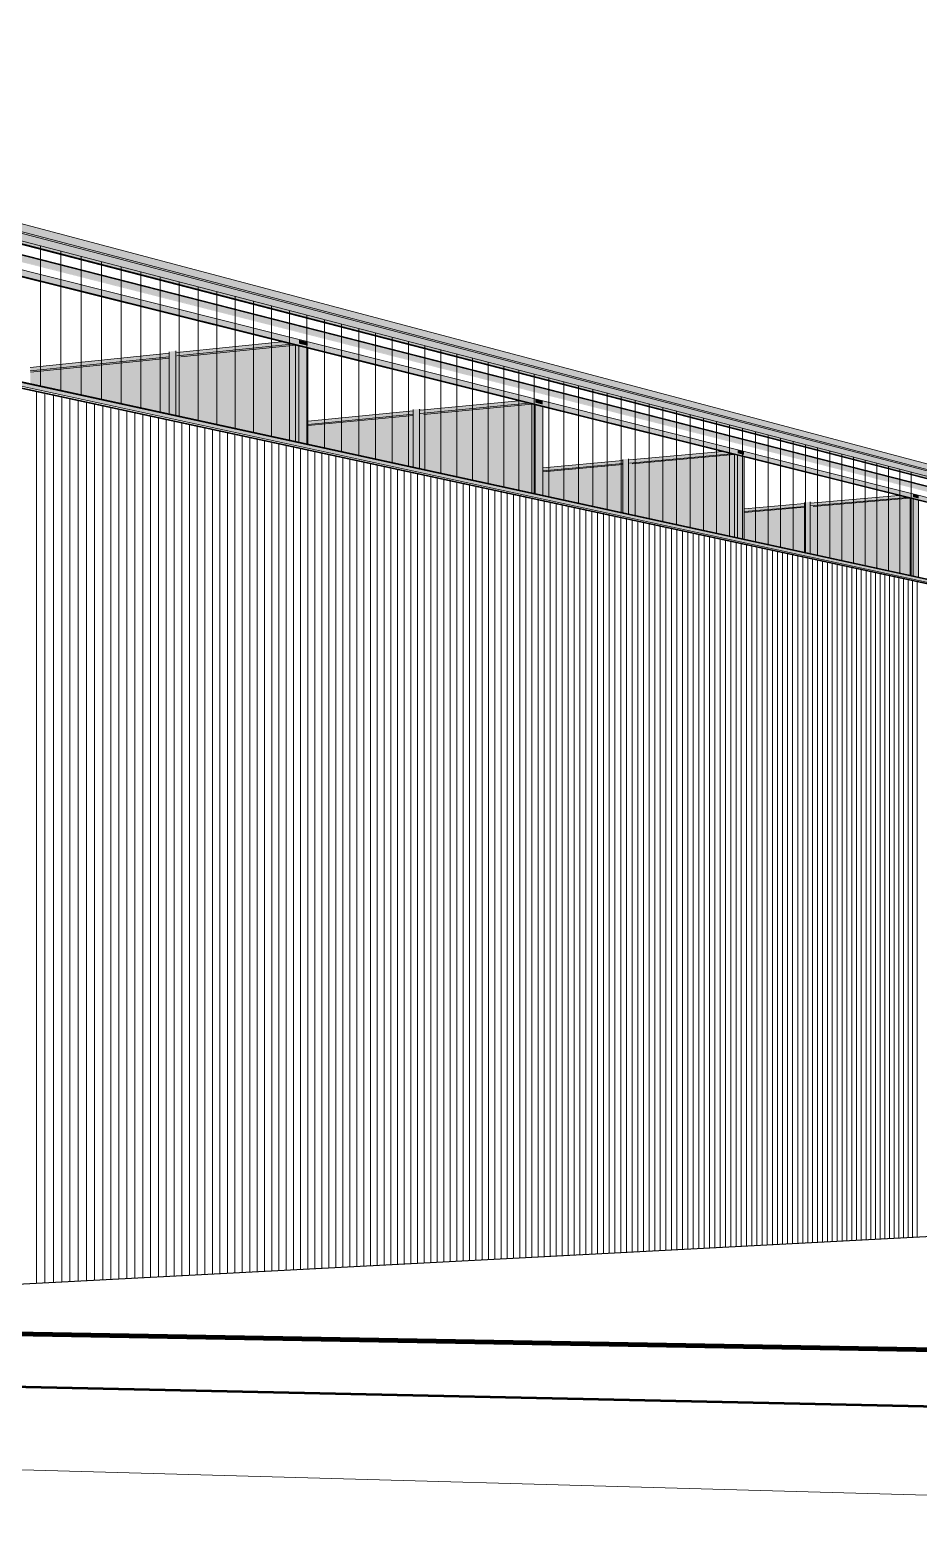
# Model space of a CAD drawing. Header units: inches. Extents: x 31155.6 to 31160.43, y 58.98 to 66.18.
# Drawn here: x 31160.0262 to 31160.1754, y 65.9282 to 66.1811 of the extents above; entities that cross this region are included whole.
import ezdxf

# ---------------------------------------------------------------- set-up
doc = ezdxf.new("R2010")
doc.units = ezdxf.units.IN
doc.header["$MEASUREMENT"] = 0
doc.linetypes.add('Center 1_4_', pattern=[0.53125, 0.25, -0.09375, 0.09375, -0.09375])
doc.linetypes.add('Hidden', pattern=[0.28125, 0.1875, -0.09375])
for name, color, linetype, lineweight in [('A-GLAZ-CURT', 52, 'Continuous', 9), ('A-GLAZ-CWMG', 51, 'Continuous', 9), ('A-PROP-SBCK', 71, 'Hidden', 50), ('A-ROOF', 132, 'Continuous', 13), ('A-WALL-PATT', 111, 'Continuous', 13), ('C-BLDG-PADS', 91, 'Continuous', 9), ('C-TOPO', 7, 'Continuous', 9), ('L-SITE-WALL', 31, 'Continuous', 13), ('PROP', 3, 'Center 1_4_', 9), ('S-BEAM', 12, 'Continuous', 9)]:
    doc.layers.add(name, color=color, linetype=linetype, lineweight=lineweight)

# ---------------------------------------------------------------- blocks, each defined once
blk = doc.blocks.new('FP_87-Looking South West')
at = {"layer": 'A-WALL-PATT', "lineweight": 9}
for p, q in [((-31660.18645, 65.97075), (-31660.18645, 66.0349)), ((-31660.18504, 65.97083), (-31660.18504, 66.03481)), ((-31660.18363, 65.9709), (-31660.18363, 66.03472)), ((-31660.18223, 65.97097), (-31660.18223, 66.03464)), ((-31660.18084, 65.97105), (-31660.18084, 66.03455)), ((-31660.17946, 65.97112), (-31660.17946, 66.03446)), ((-31660.17808, 65.97119), (-31660.17808, 66.03438)), ((-31660.17671, 65.97126), (-31660.17671, 66.03429)), ((-31660.17534, 65.97133), (-31660.17534, 66.0342)), ((-31660.17398, 65.9714), (-31660.17398, 66.03412)), ((-31660.17263, 65.97148), (-31660.17263, 66.03403)), ((-31660.17129, 65.97155), (-31660.17129, 66.03395)), ((-31660.16995, 65.97162), (-31660.16995, 66.03387)), ((-31660.16862, 65.97169), (-31660.16862, 66.03378)), ((-31660.1673, 65.97176), (-31660.1673, 66.0337)), ((-31660.16598, 65.97182), (-31660.16598, 66.03362)), ((-31660.16467, 65.97189), (-31660.16467, 66.03354)), ((-31660.16336, 65.97196), (-31660.16336, 66.03346)), ((-31660.16206, 65.97203), (-31660.16206, 66.03337)), ((-31660.16077, 65.9721), (-31660.16077, 66.03329)), ((-31660.15948, 65.97216), (-31660.15948, 66.03321)), ((-31660.1582, 65.97223), (-31660.1582, 66.03313)), ((-31660.15693, 65.9723), (-31660.15693, 66.03305)), ((-31660.15566, 65.97236), (-31660.15566, 66.03297)), ((-31660.1544, 65.97243), (-31660.1544, 66.0329)), ((-31660.15315, 65.9725), (-31660.15315, 66.03282)), ((-31660.1519, 65.97256), (-31660.1519, 66.03274)), ((-31660.15065, 65.97263), (-31660.15065, 66.03266)), ((-31660.14941, 65.97269), (-31660.14941, 66.03258)), ((-31660.14818, 65.97276), (-31660.14818, 66.03251)), ((-31660.14696, 65.97282), (-31660.14696, 66.03243)), ((-31660.14574, 65.97288), (-31660.14574, 66.03235)), ((-31660.14452, 65.97295), (-31660.14452, 66.03228)), ((-31660.14331, 65.97301), (-31660.14331, 66.0322)), ((-31660.14211, 65.97307), (-31660.14211, 66.03213)), ((-31660.14091, 65.97314), (-31660.14091, 66.03205)), ((-31660.13972, 65.9732), (-31660.13972, 66.03198)), ((-31660.13853, 65.97326), (-31660.13853, 66.0319)), ((-31660.13735, 65.97332), (-31660.13735, 66.03183)), ((-31660.13617, 65.97339), (-31660.13617, 66.03176)), ((-31660.135, 65.97345), (-31660.135, 66.03168)), ((-31660.13384, 65.97351), (-31660.13384, 66.03161)), ((-31660.13268, 65.97357), (-31660.13268, 66.03154)), ((-31660.13152, 65.97363), (-31660.13152, 66.03147)), ((-31660.13038, 65.97369), (-31660.13038, 66.03139)), ((-31660.12923, 65.97375), (-31660.12923, 66.03132)), ((-31660.12809, 65.97381), (-31660.12809, 66.03125)), ((-31660.12696, 65.97387), (-31660.12696, 66.03118)), ((-31660.12583, 65.97393), (-31660.12583, 66.03111)), ((-31660.12471, 65.97399), (-31660.12471, 66.03104)), ((-31660.12359, 65.97404), (-31660.12359, 66.03097)), ((-31660.12248, 65.9741), (-31660.12248, 66.0309)), ((-31660.12137, 65.97416), (-31660.12137, 66.03083)), ((-31660.12027, 65.97422), (-31660.12027, 66.03076)), ((-31660.11917, 65.97428), (-31660.11917, 66.03069)), ((-31660.11807, 65.97433), (-31660.11807, 66.03062)), ((-31660.11699, 65.97439), (-31660.11699, 66.03056)), ((-31660.1159, 65.97445), (-31660.1159, 66.03049)), ((-31660.11482, 65.9745), (-31660.11482, 66.03042)), ((-31660.11375, 65.97456), (-31660.11375, 66.03035)), ((-31660.11268, 65.97462), (-31660.11268, 66.03029)), ((-31660.11162, 65.97467), (-31660.11162, 66.03022)), ((-31660.11056, 65.97473), (-31660.11056, 66.03015)), ((-31660.1095, 65.97478), (-31660.1095, 66.03009)), ((-31660.10845, 65.97484), (-31660.10845, 66.03002)), ((-31660.1074, 65.97489), (-31660.1074, 66.02996)), ((-31660.10636, 65.97495), (-31660.10636, 66.02989)), ((-31660.10532, 65.975), (-31660.10532, 66.02983)), ((-31660.10429, 65.97506), (-31660.10429, 66.02976)), ((-31660.10326, 65.97511), (-31660.10326, 66.0297)), ((-31660.10224, 65.97516), (-31660.10224, 66.02963)), ((-31660.10122, 65.97522), (-31660.10122, 66.02957)), ((-31660.10021, 65.97527), (-31660.10021, 66.02951)), ((-31660.09919, 65.97532), (-31660.09919, 66.02944)), ((-31660.09819, 65.97538), (-31660.09819, 66.02938)), ((-31660.09719, 65.97543), (-31660.09719, 66.02932)), ((-31660.09619, 65.97548), (-31660.09619, 66.02926)), ((-31660.0952, 65.97553), (-31660.0952, 66.02919)), ((-31660.09421, 65.97558), (-31660.09421, 66.02913)), ((-31660.09322, 65.97564), (-31660.09322, 66.02907)), ((-31660.09224, 65.97569), (-31660.09224, 66.02901)), ((-31660.09126, 65.97574), (-31660.09126, 66.02895)), ((-31660.09029, 65.97579), (-31660.09029, 66.02889)), ((-31660.08932, 65.97584), (-31660.08932, 66.02883)), ((-31660.08836, 65.97589), (-31660.08836, 66.02877)), ((-31660.0874, 65.97594), (-31660.0874, 66.02871)), ((-31660.08644, 65.97599), (-31660.08644, 66.02865)), ((-31660.08549, 65.97604), (-31660.08549, 66.02859)), ((-31660.08454, 65.97609), (-31660.08454, 66.02853)), ((-31660.08359, 65.97614), (-31660.08359, 66.02847)), ((-31660.08265, 65.97619), (-31660.08265, 66.02841)), ((-31660.08172, 65.97624), (-31660.08172, 66.02835)), ((-31660.08078, 65.97629), (-31660.08078, 66.02829)), ((-31660.07985, 65.97634), (-31660.07985, 66.02823)), ((-31660.07893, 65.97639), (-31660.07893, 66.02818)), ((-31660.07801, 65.97643), (-31660.07801, 66.02812)), ((-31660.07709, 65.97648), (-31660.07709, 66.02806)), ((-31660.07617, 65.97653), (-31660.07617, 66.028)), ((-31660.07526, 65.97658), (-31660.07526, 66.02795)), ((-31660.07436, 65.97662), (-31660.07436, 66.02789)), ((-31660.07345, 65.97667), (-31660.07345, 66.02783)), ((-31660.07255, 65.97672), (-31660.07255, 66.02778)), ((-31660.07166, 65.97677), (-31660.07166, 66.02772)), ((-31660.07077, 65.97681), (-31660.07077, 66.02767)), ((-31660.06988, 65.97686), (-31660.06988, 66.02761)), ((-31660.06899, 65.97691), (-31660.06899, 66.02756)), ((-31660.06811, 65.97695), (-31660.06811, 66.0275)), ((-31660.06723, 65.977), (-31660.06723, 66.02745)), ((-31660.06636, 65.97704), (-31660.06636, 66.02739)), ((-31660.06549, 65.97709), (-31660.06549, 66.02734)), ((-31660.06462, 65.97713), (-31660.06462, 66.02728)), ((-31660.06376, 65.97718), (-31660.06376, 66.02723)), ((-31660.0629, 65.97722), (-31660.0629, 66.02717)), ((-31660.06204, 65.97727), (-31660.06204, 66.02712)), ((-31660.06118, 65.97731), (-31660.06118, 66.02707)), ((-31660.06033, 65.97736), (-31660.06033, 66.02701)), ((-31660.05949, 65.9774), (-31660.05949, 66.02696)), ((-31660.05864, 65.97745), (-31660.05864, 66.02691)), ((-31660.0578, 65.97749), (-31660.0578, 66.02686)), ((-31660.05696, 65.97754), (-31660.05696, 66.0268)), ((-31660.05613, 65.97758), (-31660.05613, 66.02675)), ((-31660.0553, 65.97762), (-31660.0553, 66.0267)), ((-31660.05447, 65.97767), (-31660.05447, 66.02665)), ((-31660.05365, 65.97771), (-31660.05365, 66.0266)), ((-31660.05283, 65.97775), (-31660.05283, 66.02655)), ((-31660.05201, 65.9778), (-31660.05201, 66.02649)), ((-31660.05119, 65.97784), (-31660.05119, 66.02644)), ((-31660.05038, 65.97788), (-31660.05038, 66.02639)), ((-31660.04957, 65.97792), (-31660.04957, 66.02634)), ((-31660.04877, 65.97797), (-31660.04877, 66.02629)), ((-31660.04796, 65.97801), (-31660.04796, 66.02624)), ((-31660.04717, 65.97805), (-31660.04717, 66.02619)), ((-31660.04637, 65.97809), (-31660.04637, 66.02614)), ((-31660.04558, 65.97813), (-31660.04558, 66.02609)), ((-31660.04479, 65.97817), (-31660.04479, 66.02604)), ((-31660.044, 65.97822), (-31660.044, 66.02599)), ((-31660.04321, 65.97826), (-31660.04321, 66.02594)), ((-31660.04243, 65.9783), (-31660.04243, 66.0259)), ((-31660.04165, 65.97834), (-31660.04165, 66.02585)), ((-31660.04088, 65.97838), (-31660.04088, 66.0258)), ((-31660.0401, 65.97842), (-31660.0401, 66.02575)), ((-31660.03934, 65.97846), (-31660.03934, 66.0257)), ((-31660.03857, 65.9785), (-31660.03857, 66.02565))]:
    blk.add_line(p, q, dxfattribs=at)
blk = doc.blocks.new('FP_88-Looking South West')
at = {"layer": 'A-WALL-PATT', "lineweight": 9}
for p, q in [((-31660.18581, 66.12127), (-31660.18581, 66.14493)), ((-31660.18236, 66.12052), (-31660.18236, 66.14403)), ((-31660.17895, 66.11978), (-31660.17895, 66.14314)), ((-31660.17557, 66.11905), (-31660.17557, 66.14226)), ((-31660.17224, 66.11832), (-31660.17224, 66.1414)), ((-31660.16895, 66.11761), (-31660.16895, 66.14054)), ((-31660.1657, 66.1169), (-31660.1657, 66.1397)), ((-31660.16249, 66.1162), (-31660.16249, 66.13886)), ((-31660.15932, 66.11551), (-31660.15932, 66.13804)), ((-31660.15618, 66.11483), (-31660.15618, 66.13722)), ((-31660.15308, 66.11416), (-31660.15308, 66.13642)), ((-31660.15002, 66.11349), (-31660.15002, 66.13562)), ((-31660.14699, 66.11283), (-31660.14699, 66.13483)), ((-31660.144, 66.11218), (-31660.144, 66.13406)), ((-31660.14104, 66.11154), (-31660.14104, 66.13329)), ((-31660.13811, 66.1109), (-31660.13811, 66.13253)), ((-31660.13522, 66.11027), (-31660.13522, 66.13178)), ((-31660.13236, 66.10965), (-31660.13236, 66.13103)), ((-31660.12954, 66.10903), (-31660.12954, 66.1303)), ((-31660.12674, 66.10843), (-31660.12674, 66.12957)), ((-31660.12398, 66.10783), (-31660.12398, 66.12885)), ((-31660.12124, 66.10723), (-31660.12124, 66.12814)), ((-31660.11854, 66.10664), (-31660.11854, 66.12744)), ((-31660.11586, 66.10606), (-31660.11586, 66.12674)), ((-31660.11322, 66.10549), (-31660.11322, 66.12606)), ((-31660.1106, 66.10492), (-31660.1106, 66.12538)), ((-31660.10801, 66.10435), (-31660.10801, 66.1247)), ((-31660.10545, 66.1038), (-31660.10545, 66.12404)), ((-31660.10292, 66.10325), (-31660.10292, 66.12338)), ((-31660.10041, 66.1027), (-31660.10041, 66.12273)), ((-31660.09793, 66.10216), (-31660.09793, 66.12208)), ((-31660.09547, 66.10163), (-31660.09547, 66.12145)), ((-31660.09304, 66.1011), (-31660.09304, 66.12081)), ((-31660.09064, 66.10058), (-31660.09064, 66.12019)), ((-31660.08826, 66.10006), (-31660.08826, 66.11957)), ((-31660.08591, 66.09955), (-31660.08591, 66.11896)), ((-31660.08357, 66.09904), (-31660.08357, 66.11835)), ((-31660.08127, 66.09854), (-31660.08127, 66.11775)), ((-31660.07898, 66.09804), (-31660.07898, 66.11716)), ((-31660.07672, 66.09755), (-31660.07672, 66.11657)), ((-31660.07448, 66.09706), (-31660.07448, 66.11599)), ((-31660.07227, 66.09658), (-31660.07227, 66.11541)), ((-31660.07007, 66.0961), (-31660.07007, 66.11484)), ((-31660.0679, 66.09563), (-31660.0679, 66.11428)), ((-31660.06575, 66.09516), (-31660.06575, 66.1137)), ((-31660.06362, 66.0947), (-31660.06362, 66.11317)), ((-31660.06151, 66.09424), (-31660.06151, 66.11262)), ((-31660.05942, 66.09378), (-31660.05942, 66.11207)), ((-31660.05735, 66.09333), (-31660.05735, 66.11154)), ((-31660.0553, 66.09289), (-31660.0553, 66.111)), ((-31660.05327, 66.09245), (-31660.05327, 66.11048)), ((-31660.05125, 66.09201), (-31660.05125, 66.10995)), ((-31660.04926, 66.09158), (-31660.04926, 66.10943)), ((-31660.04729, 66.09115), (-31660.04729, 66.10892)), ((-31660.04533, 66.09072), (-31660.04533, 66.10841)), ((-31660.0434, 66.0903), (-31660.0434, 66.10791)), ((-31660.04148, 66.08988), (-31660.04148, 66.10741)), ((-31660.03958, 66.08947), (-31660.03958, 66.10692))]:
    blk.add_line(p, q, dxfattribs=at)
blk = doc.blocks.new('FP_93-Looking South West')
at = {"layer": 'A-WALL-PATT', "lineweight": 9}
for p, q in [((-31660.18645, 66.0349), (-31660.18645, 66.12043)), ((-31660.18504, 66.03481), (-31660.18504, 66.12012)), ((-31660.18363, 66.03472), (-31660.18363, 66.11982)), ((-31660.18223, 66.03464), (-31660.18223, 66.11952)), ((-31660.18084, 66.03455), (-31660.18084, 66.11922)), ((-31660.17946, 66.03446), (-31660.17946, 66.11892)), ((-31660.17808, 66.03438), (-31660.17808, 66.11862)), ((-31660.17671, 66.03429), (-31660.17671, 66.11833)), ((-31660.17534, 66.0342), (-31660.17534, 66.11803)), ((-31660.17398, 66.03412), (-31660.17398, 66.11774)), ((-31660.17263, 66.03403), (-31660.17263, 66.11745)), ((-31660.17129, 66.03395), (-31660.17129, 66.11716)), ((-31660.16995, 66.03387), (-31660.16995, 66.11687)), ((-31660.16862, 66.03378), (-31660.16862, 66.11658)), ((-31660.1673, 66.0337), (-31660.1673, 66.1163)), ((-31660.16598, 66.03362), (-31660.16598, 66.11601)), ((-31660.16467, 66.03354), (-31660.16467, 66.11573)), ((-31660.16336, 66.03346), (-31660.16336, 66.11545)), ((-31660.16206, 66.03337), (-31660.16206, 66.11517)), ((-31660.16077, 66.03329), (-31660.16077, 66.11489)), ((-31660.15948, 66.03321), (-31660.15948, 66.11461)), ((-31660.1582, 66.03313), (-31660.1582, 66.11433)), ((-31660.15693, 66.03305), (-31660.15693, 66.11406)), ((-31660.15566, 66.03297), (-31660.15566, 66.11379)), ((-31660.1544, 66.0329), (-31660.1544, 66.11351)), ((-31660.15315, 66.03282), (-31660.15315, 66.11324)), ((-31660.1519, 66.03274), (-31660.1519, 66.11297)), ((-31660.15065, 66.03266), (-31660.15065, 66.11271)), ((-31660.14941, 66.03258), (-31660.14941, 66.11244)), ((-31660.14818, 66.03251), (-31660.14818, 66.11217)), ((-31660.14696, 66.03243), (-31660.14696, 66.11191)), ((-31660.14574, 66.03235), (-31660.14574, 66.11164)), ((-31660.14452, 66.03228), (-31660.14452, 66.11138)), ((-31660.14331, 66.0322), (-31660.14331, 66.11112)), ((-31660.14211, 66.03213), (-31660.14211, 66.11086)), ((-31660.14091, 66.03205), (-31660.14091, 66.1106)), ((-31660.13972, 66.03198), (-31660.13972, 66.11035)), ((-31660.13853, 66.0319), (-31660.13853, 66.11009)), ((-31660.13735, 66.03183), (-31660.13735, 66.10984)), ((-31660.13617, 66.03176), (-31660.13617, 66.10958)), ((-31660.135, 66.03168), (-31660.135, 66.10933)), ((-31660.13384, 66.03161), (-31660.13384, 66.10908)), ((-31660.13268, 66.03154), (-31660.13268, 66.10883)), ((-31660.13152, 66.03147), (-31660.13152, 66.10858)), ((-31660.13038, 66.03139), (-31660.13038, 66.10833)), ((-31660.12923, 66.03132), (-31660.12923, 66.10808)), ((-31660.12809, 66.03125), (-31660.12809, 66.10784)), ((-31660.12696, 66.03118), (-31660.12696, 66.10759)), ((-31660.12583, 66.03111), (-31660.12583, 66.10735)), ((-31660.12471, 66.03104), (-31660.12471, 66.10711)), ((-31660.12359, 66.03097), (-31660.12359, 66.10687)), ((-31660.12248, 66.0309), (-31660.12248, 66.10663)), ((-31660.12137, 66.03083), (-31660.12137, 66.10639)), ((-31660.12027, 66.03076), (-31660.12027, 66.10615)), ((-31660.11917, 66.03069), (-31660.11917, 66.10591)), ((-31660.11807, 66.03062), (-31660.11807, 66.10568)), ((-31660.11699, 66.03056), (-31660.11699, 66.10544)), ((-31660.1159, 66.03049), (-31660.1159, 66.10521)), ((-31660.11482, 66.03042), (-31660.11482, 66.10498)), ((-31660.11375, 66.03035), (-31660.11375, 66.10474)), ((-31660.11268, 66.03029), (-31660.11268, 66.10451)), ((-31660.11162, 66.03022), (-31660.11162, 66.10428)), ((-31660.11056, 66.03015), (-31660.11056, 66.10406)), ((-31660.1095, 66.03009), (-31660.1095, 66.10383)), ((-31660.10845, 66.03002), (-31660.10845, 66.1036)), ((-31660.1074, 66.02996), (-31660.1074, 66.10338)), ((-31660.10636, 66.02989), (-31660.10636, 66.10315)), ((-31660.10532, 66.02983), (-31660.10532, 66.10293)), ((-31660.10429, 66.02976), (-31660.10429, 66.1027)), ((-31660.10326, 66.0297), (-31660.10326, 66.10248)), ((-31660.10224, 66.02963), (-31660.10224, 66.10226)), ((-31660.10122, 66.02957), (-31660.10122, 66.10204)), ((-31660.10021, 66.02951), (-31660.10021, 66.10182)), ((-31660.09919, 66.02944), (-31660.09919, 66.1016)), ((-31660.09819, 66.02938), (-31660.09819, 66.10139)), ((-31660.09719, 66.02932), (-31660.09719, 66.10117)), ((-31660.09619, 66.02926), (-31660.09619, 66.10096)), ((-31660.0952, 66.02919), (-31660.0952, 66.10074)), ((-31660.09421, 66.02913), (-31660.09421, 66.10053)), ((-31660.09322, 66.02907), (-31660.09322, 66.10032)), ((-31660.09224, 66.02901), (-31660.09224, 66.1001)), ((-31660.09126, 66.02895), (-31660.09126, 66.09989)), ((-31660.09029, 66.02889), (-31660.09029, 66.09968)), ((-31660.08932, 66.02883), (-31660.08932, 66.09948)), ((-31660.08836, 66.02877), (-31660.08836, 66.09927)), ((-31660.0874, 66.02871), (-31660.0874, 66.09906)), ((-31660.08644, 66.02865), (-31660.08644, 66.09885)), ((-31660.08549, 66.02859), (-31660.08549, 66.09865)), ((-31660.08454, 66.02853), (-31660.08454, 66.09844)), ((-31660.08359, 66.02847), (-31660.08359, 66.09824)), ((-31660.08265, 66.02841), (-31660.08265, 66.09804)), ((-31660.08172, 66.02835), (-31660.08172, 66.09783)), ((-31660.08078, 66.02829), (-31660.08078, 66.09763)), ((-31660.07985, 66.02823), (-31660.07985, 66.09743)), ((-31660.07893, 66.02818), (-31660.07893, 66.09723)), ((-31660.07801, 66.02812), (-31660.07801, 66.09703)), ((-31660.07709, 66.02806), (-31660.07709, 66.09684)), ((-31660.07617, 66.028), (-31660.07617, 66.09664)), ((-31660.07526, 66.02795), (-31660.07526, 66.09644)), ((-31660.07436, 66.02789), (-31660.07436, 66.09625)), ((-31660.07345, 66.02783), (-31660.07345, 66.09605)), ((-31660.07255, 66.02778), (-31660.07255, 66.09586)), ((-31660.07166, 66.02772), (-31660.07166, 66.09566)), ((-31660.07077, 66.02767), (-31660.07077, 66.09547)), ((-31660.06988, 66.02761), (-31660.06988, 66.09528)), ((-31660.06899, 66.02756), (-31660.06899, 66.09509)), ((-31660.06811, 66.0275), (-31660.06811, 66.0949)), ((-31660.06723, 66.02745), (-31660.06723, 66.09471)), ((-31660.06636, 66.02739), (-31660.06636, 66.09452)), ((-31660.06549, 66.02734), (-31660.06549, 66.09433)), ((-31660.06462, 66.02728), (-31660.06462, 66.09415)), ((-31660.06376, 66.02723), (-31660.06376, 66.09396)), ((-31660.0629, 66.02717), (-31660.0629, 66.09377)), ((-31660.06204, 66.02712), (-31660.06204, 66.09359)), ((-31660.06118, 66.02707), (-31660.06118, 66.09341)), ((-31660.06033, 66.02701), (-31660.06033, 66.09322)), ((-31660.05949, 66.02696), (-31660.05949, 66.09304)), ((-31660.05864, 66.02691), (-31660.05864, 66.09286)), ((-31660.0578, 66.02686), (-31660.0578, 66.09268)), ((-31660.05696, 66.0268), (-31660.05696, 66.09249)), ((-31660.05613, 66.02675), (-31660.05613, 66.09231)), ((-31660.0553, 66.0267), (-31660.0553, 66.09214)), ((-31660.05447, 66.02665), (-31660.05447, 66.09196)), ((-31660.05365, 66.0266), (-31660.05365, 66.09178)), ((-31660.05283, 66.02655), (-31660.05283, 66.0916)), ((-31660.05201, 66.02649), (-31660.05201, 66.09143)), ((-31660.05119, 66.02644), (-31660.05119, 66.09125)), ((-31660.05038, 66.02639), (-31660.05038, 66.09107)), ((-31660.04957, 66.02634), (-31660.04957, 66.0909)), ((-31660.04877, 66.02629), (-31660.04877, 66.09073)), ((-31660.04796, 66.02624), (-31660.04796, 66.09055)), ((-31660.04717, 66.02619), (-31660.04717, 66.09038)), ((-31660.04637, 66.02614), (-31660.04637, 66.09021)), ((-31660.04558, 66.02609), (-31660.04558, 66.09004)), ((-31660.04479, 66.02604), (-31660.04479, 66.08987)), ((-31660.044, 66.02599), (-31660.044, 66.0897)), ((-31660.04321, 66.02594), (-31660.04321, 66.08953)), ((-31660.04243, 66.0259), (-31660.04243, 66.08936)), ((-31660.04165, 66.02585), (-31660.04165, 66.08919)), ((-31660.04088, 66.0258), (-31660.04088, 66.08902)), ((-31660.0401, 66.02575), (-31660.0401, 66.08886)), ((-31660.03934, 66.0257), (-31660.03934, 66.08869)), ((-31660.03857, 66.02565), (-31660.03857, 66.08853))]:
    blk.add_line(p, q, dxfattribs=at)

msp = doc.modelspace()

# ---------------------------------------------------------------- hatches: boundary and pattern name
at = {"layer": 'A-GLAZ-CWMG'}
for points in [[(31160.29549, 66.07513), (31160.29549, 66.07537), (31159.9754, 66.15857), (31159.97537, 66.1586), (31159.97535, 66.15962), (31159.97523, 66.15965), (31159.97523, 66.1581), (31160.29541, 66.07515)], [(31160.29598, 66.07525), (31160.29598, 66.0759), (31159.9754, 66.15994), (31159.9754, 66.15857), (31160.29541, 66.0754)], [(31160.29556, 66.07506), (31160.29556, 66.07511), (31159.97523, 66.1581), (31159.97523, 66.15797), (31160.29541, 66.07509)], [(31160.29549, 66.06308), (31160.29549, 66.06309), (31159.97523, 66.13277), (31159.97523, 66.13203), (31159.97517, 66.13203), (31159.97462, 66.13215), (31159.97462, 66.13197), (31159.97537, 66.13202), (31159.9754, 66.1327), (31160.29547, 66.06308)], [(31160.29556, 66.06308), (31160.29556, 66.06314), (31159.97523, 66.13289), (31159.97523, 66.13277), (31160.29541, 66.06311)], [(31160.29598, 66.06264), (31160.29598, 66.06297), (31159.9754, 66.13269), (31159.9754, 66.13199), (31160.2958, 66.06268)]]:
    msp.add_hatch(color=256, dxfattribs=at).paths.add_polyline_path(points, flags=0)
at = {"layer": 'A-ROOF'}
for points in [[(31160.29584, 66.07594), (31160.29631, 66.07598), (31159.902, 66.17956), (31159.42566, 66.11496), (31159.42691, 66.11484), (31159.90276, 66.17927), (31159.97455, 66.16042), (31159.97456, 66.16014), (31159.97463, 66.16015), (31159.97523, 66.15999), (31159.97523, 66.15993), (31159.9754, 66.15995), (31160.29557, 66.07601)], [(31160.29631, 66.07598), (31160.29631, 66.07664), (31159.902, 66.18113), (31159.902, 66.17956), (31160.29541, 66.07621)]]:
    msp.add_hatch(color=256, dxfattribs=at).paths.add_polyline_path(points, flags=0)
at = {"layer": 'S-BEAM'}
for points in [[(31160.29459, 66.07437), (31160.29446, 66.07447), (31159.97523, 66.15615), (31159.97523, 66.156), (31160.29191, 66.07505)], [(31160.29459, 66.07382), (31160.29459, 66.07437), (31159.97523, 66.156), (31159.97523, 66.15486), (31160.29102, 66.07473)], [(31160.29455, 66.07378), (31160.29459, 66.07382), (31159.97523, 66.15485), (31159.97523, 66.15474), (31160.29234, 66.07433)], [(31160.29222, 66.07369), (31160.29222, 66.07371), (31159.97524, 66.15335), (31159.97524, 66.15333), (31160.29215, 66.07371)], [(31160.29222, 66.07315), (31160.29222, 66.07369), (31159.97524, 66.15333), (31159.97524, 66.15222), (31160.29103, 66.07345)], [(31160.29235, 66.07305), (31160.29222, 66.07315), (31159.97524, 66.15222), (31159.97524, 66.15208), (31160.29222, 66.07309)], [(31160.29234, 66.07303), (31160.29235, 66.07305), (31159.97524, 66.15208), (31159.97524, 66.15203), (31160.29103, 66.07336)], [(31160.29547, 66.06258), (31160.29544, 66.06263), (31159.97455, 66.13187), (31159.97456, 66.13183), (31160.29541, 66.0626)], [(31160.0728, 66.12815), (31160.0728, 66.12875), (31160.07132, 66.12912), (31160.07132, 66.12852), (31160.07153, 66.12846)], [(31160.05065, 66.11651), (31160.05065, 66.12726), (31160.04952, 66.12714), (31160.04952, 66.11676), (31160.05003, 66.11665)], [(31160.05147, 66.11633), (31160.05147, 66.12626), (31160.0508, 66.12642), (31160.0508, 66.12702), (31160.05138, 66.12708), (31160.05065, 66.12726), (31160.05065, 66.11651)], [(31160.07132, 66.11198), (31160.07132, 66.12809), (31160.07075, 66.12824), (31160.07075, 66.1121), (31160.0708, 66.11209)], [(31160.07287, 66.11494), (31160.10987, 66.11849), (31160.10827, 66.11889), (31160.07287, 66.11549), (31160.07287, 66.11499)], [(31160.111, 66.10334), (31160.111, 66.11821), (31160.11046, 66.11834), (31160.11046, 66.10345), (31160.11099, 66.10334)], [(31160.11226, 66.11828), (31160.11226, 66.11884), (31160.111, 66.11916), (31160.111, 66.1186)], [(31160.09158, 66.10759), (31160.09158, 66.11752), (31160.09052, 66.11742), (31160.09052, 66.10782), (31160.0913, 66.10766)], [(31160.11233, 66.10714), (31160.14393, 66.11001), (31160.14242, 66.11039), (31160.11233, 66.10765), (31160.11233, 66.10718)], [(31160.12669, 66.09994), (31160.12669, 66.10916), (31160.1257, 66.10907), (31160.1257, 66.10016), (31160.12638, 66.10001)], [(31160.14499, 66.09593), (31160.14499, 66.10974), (31160.14449, 66.10987), (31160.14449, 66.09604), (31160.14454, 66.09603)], [(31160.14608, 66.10983), (31160.14608, 66.11035), (31160.14499, 66.11062), (31160.14499, 66.1101), (31160.14608, 66.10983)], [(31160.17539, 66.1025), (31160.17539, 66.10299), (31160.17444, 66.10323), (31160.17444, 66.10274)], [(31160.14615, 66.10029), (31160.17344, 66.10266), (31160.17201, 66.10301), (31160.14615, 66.10077), (31160.14615, 66.10033)], [(31160.15715, 66.09331), (31160.15715, 66.10192), (31160.1562, 66.10184), (31160.1562, 66.09352), (31160.15709, 66.09332)], [(31160.17444, 66.08952), (31160.17444, 66.1024), (31160.17397, 66.10252), (31160.17397, 66.08962), (31160.17401, 66.08961)]]:
    msp.add_hatch(color=256, dxfattribs=at).paths.add_polyline_path(points, flags=0)
h = msp.add_hatch(color=256, dxfattribs=at)
h.paths.add_polyline_path([(31160.02622, 66.12391), (31160.04952, 66.12632), (31160.04952, 66.12689), (31160.02622, 66.1245), (31160.02622, 66.12397)], flags=0)
h.paths.add_polyline_path([(31160.0508, 66.12642), (31160.07012, 66.1284), (31160.06841, 66.12882), (31160.0508, 66.12702), (31160.0508, 66.12645)], flags=0)
h = msp.add_hatch(color=256, dxfattribs=at)
h.paths.add_polyline_path([(31160.02623, 66.12369), (31160.04953, 66.12606), (31160.04952, 66.12629), (31160.02622, 66.12391)], flags=0)
h.paths.add_polyline_path([(31160.05147, 66.12626), (31160.07075, 66.12824), (31160.07012, 66.12839), (31160.0508, 66.12642)], flags=0)
h = msp.add_hatch(color=256, dxfattribs=at)
h.paths.add_polyline_path([(31160.0728, 66.11166), (31160.0728, 66.12773), (31160.07132, 66.12809), (31160.07132, 66.11198), (31160.07153, 66.11193)], flags=0)
h.paths.add_polyline_path([(31160.0728, 66.12789), (31160.0728, 66.12815), (31160.07132, 66.12852), (31160.07132, 66.12825), (31160.07153, 66.1282)], flags=0)
h = msp.add_hatch(color=256, dxfattribs=at)
h.paths.add_polyline_path([(31160.07075, 66.1121), (31160.07075, 66.12823), (31160.05147, 66.12626), (31160.05147, 66.11633), (31160.07037, 66.11219)], flags=0)
h.paths.add_polyline_path([(31160.04953, 66.11676), (31160.04953, 66.12606), (31160.02623, 66.12369), (31160.02623, 66.12187), (31160.04748, 66.11721)], flags=0)
h = msp.add_hatch(color=256, dxfattribs=at)
h.paths.add_polyline_path([(31160.07287, 66.11475), (31160.09053, 66.11645), (31160.09052, 66.11663), (31160.07287, 66.11494)], flags=0)
h.paths.add_polyline_path([(31160.09228, 66.11661), (31160.11043, 66.11835), (31160.10988, 66.11849), (31160.09171, 66.11675)], flags=0)
h = msp.add_hatch(color=256, dxfattribs=at)
h.paths.add_polyline_path([(31160.11046, 66.10345), (31160.11046, 66.11834), (31160.11043, 66.11835), (31160.09228, 66.11661), (31160.09228, 66.10744), (31160.11005, 66.10354)], flags=0)
h.paths.add_polyline_path([(31160.09053, 66.10783), (31160.09053, 66.11645), (31160.07287, 66.11475), (31160.07287, 66.1117), (31160.08911, 66.10814)], flags=0)
h = msp.add_hatch(color=256, dxfattribs=at)
h.paths.add_polyline_path([(31160.11226, 66.10306), (31160.11226, 66.1179), (31160.111, 66.11821), (31160.111, 66.10334)], flags=0)
h.paths.add_polyline_path([(31160.11226, 66.11804), (31160.11226, 66.11829), (31160.111, 66.11861), (31160.111, 66.11836)], flags=0)
h = msp.add_hatch(color=256, dxfattribs=at)
h.paths.add_polyline_path([(31160.09228, 66.10744), (31160.09228, 66.11661), (31160.09171, 66.11675), (31160.09158, 66.11674), (31160.09158, 66.10759)], flags=0)
h.paths.add_polyline_path([(31160.09158, 66.11729), (31160.09226, 66.11736), (31160.09158, 66.11752)], flags=0)
h = msp.add_hatch(color=256, dxfattribs=at)
h.paths.add_polyline_path([(31160.11233, 66.10698), (31160.1257, 66.10819), (31160.1257, 66.10835), (31160.11233, 66.10714)], flags=0)
h.paths.add_polyline_path([(31160.1273, 66.10833), (31160.14441, 66.10989), (31160.14394, 66.11001), (31160.12681, 66.10845)], flags=0)
h = msp.add_hatch(color=256, dxfattribs=at)
h.paths.add_polyline_path([(31160.14449, 66.09604), (31160.14449, 66.10987), (31160.14441, 66.10989), (31160.1273, 66.10833), (31160.1273, 66.09981), (31160.14406, 66.09614)], flags=0)
h.paths.add_polyline_path([(31160.1257, 66.10016), (31160.1257, 66.10819), (31160.11233, 66.10698), (31160.11233, 66.10309), (31160.12419, 66.10049)], flags=0)
h = msp.add_hatch(color=256, dxfattribs=at)
h.paths.add_polyline_path([(31160.1273, 66.09981), (31160.1273, 66.10833), (31160.12681, 66.10845), (31160.12669, 66.10844), (31160.12669, 66.09994)], flags=0)
h.paths.add_polyline_path([(31160.12669, 66.10896), (31160.12732, 66.10901), (31160.12669, 66.10916)], flags=0)
h = msp.add_hatch(color=256, dxfattribs=at)
h.paths.add_polyline_path([(31160.14608, 66.0957), (31160.14608, 66.10947), (31160.14499, 66.10974), (31160.14499, 66.09593), (31160.14608, 66.0957)], flags=0)
h.paths.add_polyline_path([(31160.14608, 66.10961), (31160.14608, 66.10984), (31160.14499, 66.11011), (31160.14499, 66.10988), (31160.14608, 66.10961)], flags=0)
h = msp.add_hatch(color=256, dxfattribs=at)
h.paths.add_polyline_path([(31160.14615, 66.10016), (31160.15621, 66.10103), (31160.1562, 66.10116), (31160.14615, 66.10029)], flags=0)
h.paths.add_polyline_path([(31160.15767, 66.10115), (31160.17386, 66.10255), (31160.17344, 66.10265), (31160.15725, 66.10125)], flags=0)
h = msp.add_hatch(color=256, dxfattribs=at)
h.paths.add_polyline_path([(31160.17397, 66.08962), (31160.17394, 66.10253), (31160.17386, 66.10255), (31160.15767, 66.10115), (31160.15767, 66.0932), (31160.17393, 66.08963)], flags=0)
h.paths.add_polyline_path([(31160.15621, 66.09352), (31160.15621, 66.10103), (31160.14615, 66.10016), (31160.14615, 66.09572), (31160.1549, 66.0938)], flags=0)
h = msp.add_hatch(color=256, dxfattribs=at)
h.paths.add_polyline_path([(31160.15767, 66.0932), (31160.15767, 66.10115), (31160.15715, 66.10125), (31160.15715, 66.09331)], flags=0)
h.paths.add_polyline_path([(31160.15715, 66.10173), (31160.15774, 66.10178), (31160.15715, 66.10192)], flags=0)
h = msp.add_hatch(color=256, dxfattribs=at)
h.paths.add_polyline_path([(31160.17539, 66.08931), (31160.17539, 66.10217), (31160.17444, 66.1024), (31160.17444, 66.08952), (31160.1746, 66.08949)], flags=0)
h.paths.add_polyline_path([(31160.17539, 66.1023), (31160.17539, 66.10251), (31160.17444, 66.10275), (31160.17444, 66.10253)], flags=0)

# ---------------------------------------------------------------- linework, layer by layer
at = {"layer": 'A-GLAZ-CWMG'}
for p, q in [((31159.9754, 66.15994), (31160.29598, 66.0759)), ((31159.97523, 66.1581), (31160.29556, 66.07511)), ((31159.97523, 66.15797), (31160.29556, 66.07506)), ((31159.97523, 66.15792), (31160.29548, 66.07505)), ((31159.97534, 66.15857), (31160.29595, 66.07525)), ((31159.9754, 66.15857), (31160.29598, 66.07525)), ((31159.97455, 66.13191), (31160.29541, 66.06264)), ((31160.29556, 66.06314), (31159.97523, 66.13289)), ((31160.29555, 66.06308), (31159.97523, 66.13277)), ((31160.29556, 66.06308), (31159.97523, 66.13277)), ((31160.29598, 66.06297), (31159.9754, 66.13269)), ((31160.29598, 66.06264), (31159.9754, 66.13199))]:
    msp.add_line(p, q, dxfattribs=at)
at = {"layer": 'A-PROP-SBCK', "linetype": 'Continuous'}
for p, q in [((31160.42874, 65.95495), (31159.31013, 65.97454)), ((31160.42786, 65.94463), (31159.31063, 65.96869)), ((31160.42878, 65.95539), (31159.90689, 65.96444))]:
    msp.add_line(p, q, dxfattribs=at)
at = {"layer": 'A-ROOF'}
for p, q in [((31159.902, 66.18113), (31160.29631, 66.07664)), ((31160.29631, 66.07598), (31159.902, 66.17956))]:
    msp.add_line(p, q, dxfattribs=at)
at = {"layer": 'C-BLDG-PADS'}
msp.add_line((31159.98567, 65.96856), (31160.16801, 65.97812), dxfattribs=at)
at = {"layer": 'C-TOPO'}
for p, q in [((31160.27318, 65.98363), (31159.98567, 65.96856)), ((31159.98567, 65.96856), (31160.27318, 65.98363))]:
    msp.add_line(p, q, dxfattribs=at)
at = {"layer": 'L-SITE-WALL'}
for p, q in [((31160.29578, 66.0625), (31159.97455, 66.1318)), ((31159.98567, 65.96857), (31160.27318, 65.98364))]:
    msp.add_line(p, q, dxfattribs=at)
at = {"layer": 'PROP', "linetype": 'Continuous'}
msp.add_line((31160.42646, 65.92818), (31159.31142, 65.95934), dxfattribs=at)
at = {"layer": 'S-BEAM'}
for p, q in [((31159.97523, 66.15615), (31160.29446, 66.07447)), ((31159.97523, 66.156), (31160.29459, 66.07437)), ((31159.97524, 66.15333), (31160.29222, 66.07369)), ((31159.97524, 66.15222), (31160.29222, 66.07315)), ((31159.97524, 66.15208), (31160.29235, 66.07305)), ((31159.97524, 66.15203), (31160.29234, 66.07303)), ((31159.97455, 66.1319), (31160.29544, 66.06263)), ((31159.97455, 66.13183), (31160.29547, 66.06258)), ((31160.06841, 66.12882), (31160.0508, 66.12702)), ((31160.0508, 66.12642), (31160.07012, 66.12839)), ((31160.04952, 66.12689), (31160.02622, 66.1245)), ((31160.02622, 66.12391), (31160.04952, 66.12629)), ((31160.04953, 66.12606), (31160.02623, 66.12369)), ((31160.04952, 66.12714), (31160.04952, 66.11676)), ((31160.05065, 66.11651), (31160.05065, 66.12726)), ((31160.07075, 66.12823), (31160.05147, 66.12626)), ((31160.07075, 66.1121), (31160.07075, 66.12824)), ((31160.07132, 66.12809), (31160.07132, 66.11198)), ((31160.0728, 66.12773), (31160.0728, 66.11166)), ((31160.10827, 66.11889), (31160.09171, 66.1173)), ((31160.09171, 66.11675), (31160.10988, 66.11849)), ((31160.11043, 66.11835), (31160.09228, 66.11661)), ((31160.11046, 66.10345), (31160.11046, 66.11834)), ((31160.09052, 66.11719), (31160.07287, 66.11549)), ((31160.07287, 66.11494), (31160.09052, 66.11663)), ((31160.09053, 66.11645), (31160.07287, 66.11475)), ((31160.09052, 66.11742), (31160.09052, 66.10782)), ((31160.09158, 66.10759), (31160.09158, 66.11752)), ((31160.111, 66.11821), (31160.111, 66.10334)), ((31160.11226, 66.1179), (31160.11226, 66.10306)), ((31160.1257, 66.10886), (31160.11233, 66.10765)), ((31160.11233, 66.10714), (31160.1257, 66.10835)), ((31160.1257, 66.10819), (31160.11233, 66.10698)), ((31160.1257, 66.10907), (31160.1257, 66.10016)), ((31160.12669, 66.09994), (31160.12669, 66.10916)), ((31160.14242, 66.11039), (31160.12681, 66.10897)), ((31160.12681, 66.10845), (31160.14394, 66.11001)), ((31160.14441, 66.10989), (31160.1273, 66.10833)), ((31160.14449, 66.09604), (31160.14449, 66.10987)), ((31160.14499, 66.10974), (31160.14499, 66.09593)), ((31160.14608, 66.10947), (31160.14608, 66.0957)), ((31160.1562, 66.10164), (31160.14615, 66.10077)), ((31160.14615, 66.10029), (31160.1562, 66.10116)), ((31160.15621, 66.10103), (31160.14615, 66.10016)), ((31160.1562, 66.10184), (31160.1562, 66.09352)), ((31160.15715, 66.09331), (31160.15715, 66.10192)), ((31160.17201, 66.10301), (31160.15725, 66.10173)), ((31160.15725, 66.10125), (31160.17344, 66.10265)), ((31160.17386, 66.10255), (31160.15767, 66.10115)), ((31160.17397, 66.08962), (31160.17397, 66.10252)), ((31160.17444, 66.1024), (31160.17444, 66.08952)), ((31160.17539, 66.10217), (31160.17539, 66.08931))]:
    msp.add_line(p, q, dxfattribs=at)

# ---------------------------------------------------------------- block references
at = {"layer": 'A-GLAZ-CURT'}
msp.add_blockref('FP_88-Looking South West', (62820.21372, 0), dxfattribs=at)
at = {"layer": 'L-SITE-WALL', "lineweight": 9}
for name in ['FP_93-Looking South West', 'FP_87-Looking South West']:
    msp.add_blockref(name, (62820.21372, 0), dxfattribs=at)

doc.saveas('drawing.dxf')
